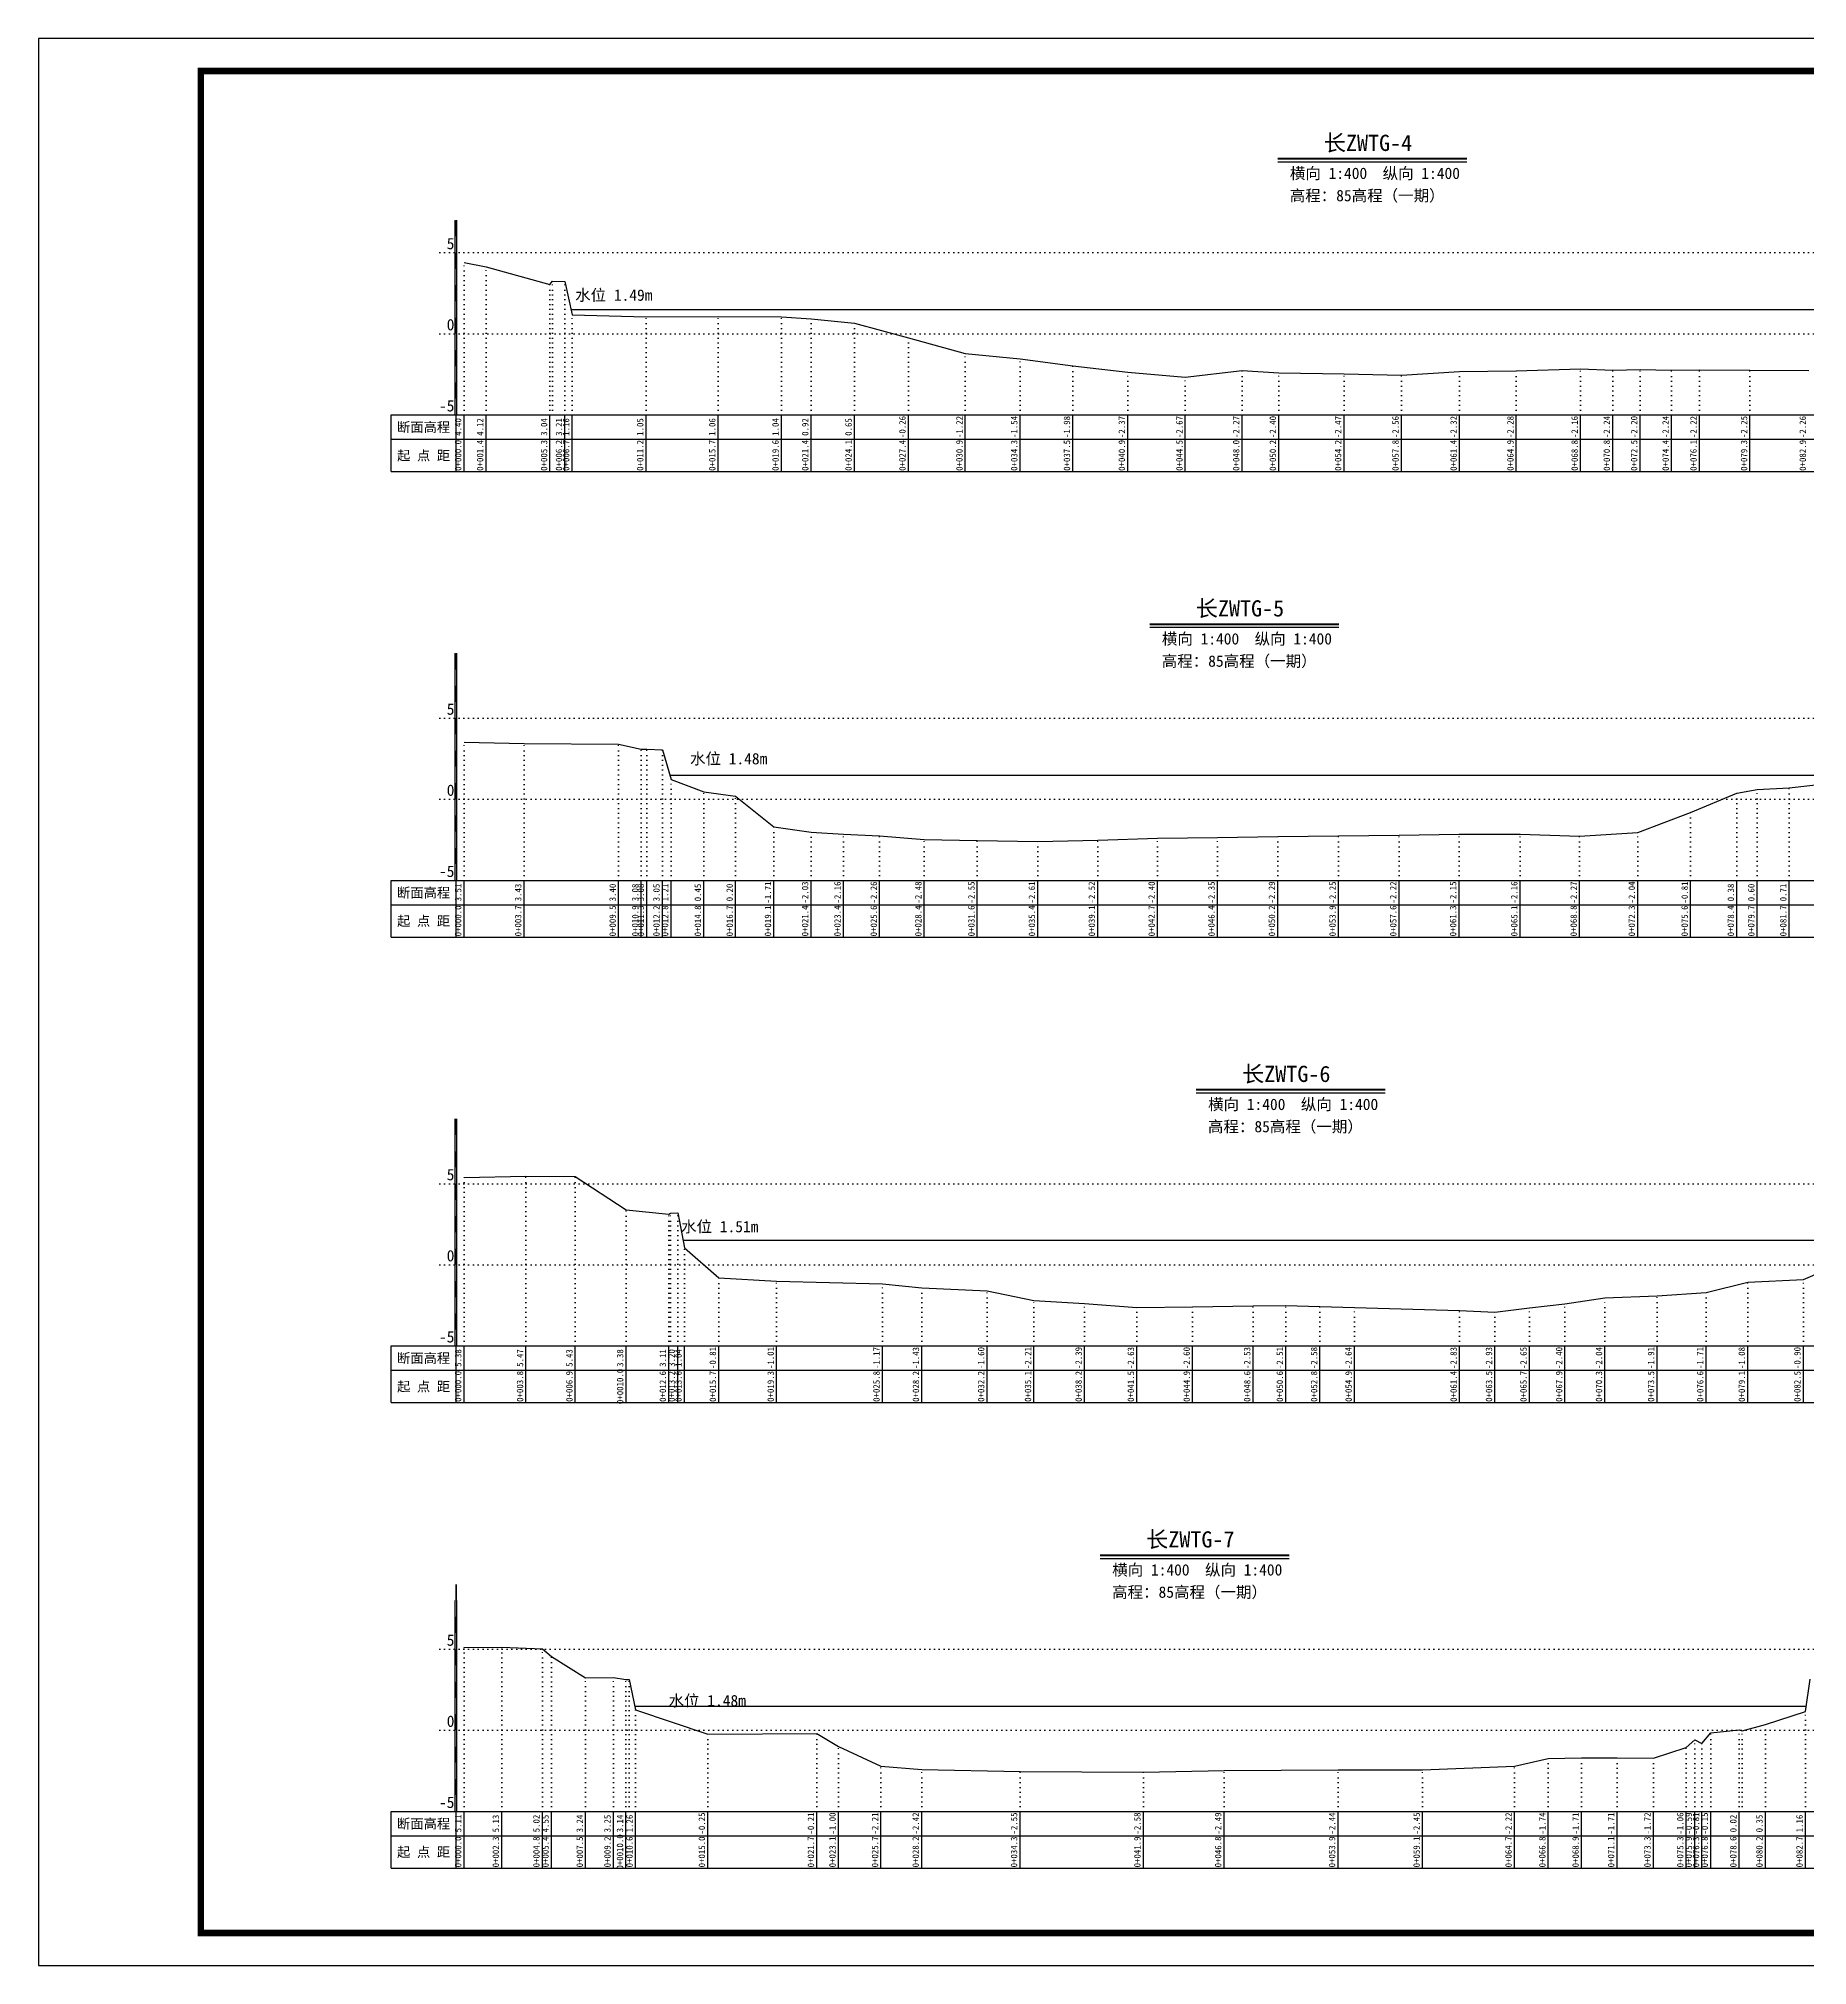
# Model space of a CAD drawing. Header units: millimetres. Extents: x 519117 to 520437, y 3371934 to 3372231.
# Drawn here: x 519566.9 to 519839.4, y 3371934.2 to 3372231.2 of the extents above; entities that cross this region are included whole.
import ezdxf
from ezdxf.enums import TextEntityAlignment as Align

# ---------------------------------------------------------------- set-up
doc = ezdxf.new("R2010")
doc.units = ezdxf.units.MM
doc.header["$LTSCALE"] = 0.4
doc.header["$MEASUREMENT"] = 0
doc.linetypes.add('X4', pattern=[1.6, 0, -1.6])
for name, color, linetype in [('DMX', 1, 'Continuous'), ('zdm1', 5, 'Continuous'), ('ZDMT5', 3, 'Continuous'), ('图层1', 4, 'Continuous'), ('图框', 7, 'Continuous'), ('断面名称', 5, 'Continuous'), ('比例尺', 3, 'Continuous')]:
    doc.layers.add(name, color=color, linetype=linetype)
doc.styles.add('HDM', font='fangsong_GB2312.ttf')

msp = doc.modelspace()

# ---------------------------------------------------------------- linework, layer by layer
at = {"layer": 'DMX', "linetype": 'Continuous', "flags": 128}
for points in [[(519632.46, 3372196.67), (519635.83, 3372195.97), (519645.68, 3372193.27), (519646.06, 3372193.8), (519647.98, 3372193.7), (519649.08, 3372188.57), (519660.51, 3372188.3), (519671.61, 3372188.32), (519681.36, 3372188.27), (519685.93, 3372187.97), (519692.61, 3372187.3), (519700.91, 3372185.02), (519709.68, 3372182.62), (519718.13, 3372181.82), (519726.26, 3372180.72), (519734.71, 3372179.75), (519743.58, 3372179), (519752.33, 3372180), (519757.98, 3372179.67), (519768.03, 3372179.5), (519776.88, 3372179.27), (519785.83, 3372179.87), (519794.58, 3372179.97), (519804.48, 3372180.27), (519809.43, 3372180.07), (519813.66, 3372180.17), (519818.51, 3372180.07), (519822.81, 3372180.12), (519830.58, 3372180.05), (519839.63, 3372180.02)], [(519632.46, 3372122.7), (519641.71, 3372122.5), (519656.26, 3372122.42), (519659.73, 3372121.62), (519660.61, 3372121.62), (519663.01, 3372121.55), (519664.33, 3372116.95), (519669.38, 3372115.05), (519674.28, 3372114.42), (519680.18, 3372109.65), (519685.91, 3372108.85), (519690.91, 3372108.52), (519696.48, 3372108.27), (519703.36, 3372107.72), (519711.53, 3372107.55), (519720.86, 3372107.4), (519730.08, 3372107.62), (519739.31, 3372107.92), (519748.53, 3372108.05), (519757.83, 3372108.2), (519767.18, 3372108.3), (519776.53, 3372108.37), (519785.76, 3372108.55), (519795.18, 3372108.52), (519804.33, 3372108.25), (519813.28, 3372108.82), (519821.43, 3372111.9), (519828.56, 3372114.87), (519831.71, 3372115.42), (519836.63, 3372115.7), (519847.98, 3372116.95)], [(519632.46, 3372055.62), (519641.98, 3372055.85), (519649.58, 3372055.75), (519657.41, 3372050.62), (519663.98, 3372049.95), (519664.23, 3372050.12), (519665.36, 3372050.17), (519666.41, 3372044.77), (519671.68, 3372040.15), (519680.61, 3372039.65), (519696.91, 3372039.25), (519702.98, 3372038.6), (519713.03, 3372038.17), (519720.26, 3372036.65), (519728.06, 3372036.2), (519736.11, 3372035.6), (519744.71, 3372035.67), (519754.03, 3372035.85), (519759.06, 3372035.9), (519764.33, 3372035.72), (519769.66, 3372035.57), (519785.83, 3372035.1), (519791.28, 3372034.85), (519796.61, 3372035.55), (519802.08, 3372036.17), (519808.23, 3372037.07), (519816.26, 3372037.4), (519823.83, 3372037.9), (519830.23, 3372039.47), (519838.81, 3372039.92), (519851.46, 3372045.35)], [(519632.46, 3371983.2), (519638.26, 3371983.25), (519644.51, 3371982.97), (519645.91, 3371981.8), (519651.18, 3371978.52), (519655.46, 3371978.55), (519657.38, 3371978.27), (519657.88, 3371978.25), (519658.86, 3371973.57), (519670.01, 3371969.8), (519686.81, 3371969.9), (519690.13, 3371967.92), (519696.68, 3371964.9), (519702.96, 3371964.37), (519718.11, 3371964.05), (519737.11, 3371963.97), (519749.56, 3371964.2), (519767.11, 3371964.32), (519780.13, 3371964.3), (519794.31, 3371964.87), (519799.51, 3371966.07), (519804.63, 3371966.15), (519810.11, 3371966.15), (519815.71, 3371966.12), (519820.76, 3371967.77), (519822.08, 3371968.95), (519823.18, 3371968.4), (519824.53, 3371970.05), (519828.93, 3371970.47), (519829.36, 3371970.35), (519832.96, 3371971.3), (519839.13, 3371973.32), (519839.88, 3371978.32)]]:
    msp.add_lwpolyline(points, dxfattribs=at)
at = {"layer": 'zdm1', "linetype": 'Continuous'}
for p, q in [((519631.08, 3372173.17), (519631.08, 3372203.17)), ((519631.33, 3372173.17), (519631.33, 3372203.17)), ((519621.21, 3372164.42), (519621.21, 3372173.17)), ((519621.21, 3372173.17), (519632.46, 3372173.17)), ((519631.21, 3372164.42), (519631.21, 3372173.17)), ((519632.46, 3372173.17), (519913.58, 3372173.17)), ((519621.21, 3372169.42), (519913.58, 3372169.42)), ((519621.21, 3372164.42), (519913.58, 3372164.42)), ((519631.08, 3372101.42), (519631.08, 3372136.42)), ((519631.33, 3372101.42), (519631.33, 3372136.42)), ((519621.21, 3372092.67), (519621.21, 3372101.42)), ((519621.21, 3372101.42), (519632.46, 3372101.42)), ((519631.21, 3372092.67), (519631.21, 3372101.42)), ((519632.46, 3372101.42), (519874.13, 3372101.42)), ((519621.21, 3372097.67), (519874.13, 3372097.67)), ((519621.21, 3372092.67), (519874.13, 3372092.67)), ((519631.08, 3372029.67), (519631.08, 3372064.67)), ((519631.33, 3372029.67), (519631.33, 3372064.67)), ((519621.21, 3372020.92), (519621.21, 3372029.67)), ((519621.21, 3372029.67), (519632.46, 3372029.67)), ((519631.21, 3372020.92), (519631.21, 3372029.67)), ((519632.46, 3372029.67), (519888.38, 3372029.67)), ((519621.21, 3372025.92), (519888.38, 3372025.92)), ((519621.21, 3372020.92), (519888.38, 3372020.92)), ((519631.08, 3371957.92), (519631.08, 3371990.42)), ((519631.33, 3371957.92), (519631.33, 3371990.42)), ((519621.21, 3371949.17), (519621.21, 3371957.92)), ((519621.21, 3371957.92), (519632.46, 3371957.92)), ((519631.21, 3371949.17), (519631.21, 3371957.92)), ((519632.46, 3371957.92), (519858.83, 3371957.92)), ((519621.21, 3371954.17), (519858.83, 3371954.17)), ((519621.21, 3371949.17), (519858.83, 3371949.17))]:
    msp.add_line(p, q, dxfattribs=at)
at = {"layer": 'zdm1', "linetype": 'X4'}
for p, q in [((519628.71, 3372198.17), (519916.08, 3372198.17)), ((519628.71, 3372185.67), (519916.08, 3372185.67)), ((519628.71, 3372173.17), (519916.08, 3372173.17)), ((519628.71, 3372126.42), (519876.63, 3372126.42)), ((519628.71, 3372113.92), (519876.63, 3372113.92)), ((519628.71, 3372101.42), (519876.63, 3372101.42)), ((519628.71, 3372054.67), (519890.88, 3372054.67)), ((519628.71, 3372042.17), (519890.88, 3372042.17)), ((519628.71, 3372029.67), (519890.88, 3372029.67)), ((519628.71, 3371982.92), (519861.33, 3371982.92)), ((519628.71, 3371970.42), (519861.33, 3371970.42)), ((519628.71, 3371957.92), (519861.33, 3371957.92))]:
    msp.add_line(p, q, dxfattribs=at)
at = {"layer": 'zdm1', "linetype": 'Continuous', "flags": 128}
for points in [[(519631.21, 3372200.67, 0.25, 0.25, 0), (519631.21, 3372203.17, 0.25, 0.25, 0)], [(519631.21, 3372195.67, 0.25, 0.25, 0), (519631.21, 3372198.17, 0.25, 0.25, 0)], [(519631.21, 3372190.67, 0.25, 0.25, 0), (519631.21, 3372193.17, 0.25, 0.25, 0)], [(519631.21, 3372185.67, 0.25, 0.25, 0), (519631.21, 3372188.17, 0.25, 0.25, 0)], [(519631.21, 3372180.67, 0.25, 0.25, 0), (519631.21, 3372183.17, 0.25, 0.25, 0)], [(519631.21, 3372175.67, 0.25, 0.25, 0), (519631.21, 3372178.17, 0.25, 0.25, 0)], [(519631.21, 3372133.92, 0.25, 0.25, 0), (519631.21, 3372136.42, 0.25, 0.25, 0)], [(519631.21, 3372128.92, 0.25, 0.25, 0), (519631.21, 3372131.42, 0.25, 0.25, 0)], [(519631.21, 3372123.92, 0.25, 0.25, 0), (519631.21, 3372126.42, 0.25, 0.25, 0)], [(519631.21, 3372118.92, 0.25, 0.25, 0), (519631.21, 3372121.42, 0.25, 0.25, 0)], [(519631.21, 3372113.92, 0.25, 0.25, 0), (519631.21, 3372116.42, 0.25, 0.25, 0)], [(519631.21, 3372108.92, 0.25, 0.25, 0), (519631.21, 3372111.42, 0.25, 0.25, 0)], [(519631.21, 3372103.92, 0.25, 0.25, 0), (519631.21, 3372106.42, 0.25, 0.25, 0)], [(519631.21, 3372062.17, 0.25, 0.25, 0), (519631.21, 3372064.67, 0.25, 0.25, 0)], [(519631.21, 3372057.17, 0.25, 0.25, 0), (519631.21, 3372059.67, 0.25, 0.25, 0)], [(519631.21, 3372052.17, 0.25, 0.25, 0), (519631.21, 3372054.67, 0.25, 0.25, 0)], [(519631.21, 3372047.17, 0.25, 0.25, 0), (519631.21, 3372049.67, 0.25, 0.25, 0)], [(519631.21, 3372042.17, 0.25, 0.25, 0), (519631.21, 3372044.67, 0.25, 0.25, 0)], [(519631.21, 3372037.17, 0.25, 0.25, 0), (519631.21, 3372039.67, 0.25, 0.25, 0)], [(519631.21, 3372032.17, 0.25, 0.25, 0), (519631.21, 3372034.67, 0.25, 0.25, 0)], [(519631.21, 3371990.42, 0.25, 0.25, 0), (519631.21, 3371992.92, 0.25, 0.25, 0)], [(519631.21, 3371985.42, 0.25, 0.25, 0), (519631.21, 3371987.92, 0.25, 0.25, 0)], [(519631.21, 3371980.42, 0.25, 0.25, 0), (519631.21, 3371982.92, 0.25, 0.25, 0)], [(519631.21, 3371975.42, 0.25, 0.25, 0), (519631.21, 3371977.92, 0.25, 0.25, 0)], [(519631.21, 3371970.42, 0.25, 0.25, 0), (519631.21, 3371972.92, 0.25, 0.25, 0)], [(519631.21, 3371965.42, 0.25, 0.25, 0), (519631.21, 3371967.92, 0.25, 0.25, 0)], [(519631.21, 3371960.42, 0.25, 0.25, 0), (519631.21, 3371962.92, 0.25, 0.25, 0)]]:
    msp.add_lwpolyline(points, format="xyseb", dxfattribs=at)
at = {"layer": 'ZDMT5', "linetype": 'X4'}
for p, q in [((519632.46, 3372173.17), (519632.46, 3372196.67)), ((519635.83, 3372173.17), (519635.83, 3372195.97)), ((519645.68, 3372173.17), (519645.68, 3372193.27)), ((519646.06, 3372173.17), (519646.06, 3372193.8)), ((519647.98, 3372173.17), (519647.98, 3372193.7)), ((519649.08, 3372173.17), (519649.08, 3372188.57)), ((519660.51, 3372173.17), (519660.51, 3372188.3)), ((519671.61, 3372173.17), (519671.61, 3372188.32)), ((519681.36, 3372173.17), (519681.36, 3372188.27)), ((519685.93, 3372173.17), (519685.93, 3372187.97)), ((519692.61, 3372173.17), (519692.61, 3372187.3)), ((519700.91, 3372173.17), (519700.91, 3372185.02)), ((519709.68, 3372173.17), (519709.68, 3372182.62)), ((519718.13, 3372173.17), (519718.13, 3372181.82)), ((519726.26, 3372173.17), (519726.26, 3372180.72)), ((519734.71, 3372173.17), (519734.71, 3372179.75)), ((519752.33, 3372173.17), (519752.33, 3372180)), ((519757.98, 3372173.17), (519757.98, 3372179.67)), ((519785.83, 3372173.17), (519785.83, 3372179.87)), ((519794.58, 3372173.17), (519794.58, 3372179.97)), ((519804.48, 3372173.17), (519804.48, 3372180.27)), ((519809.43, 3372173.17), (519809.43, 3372180.07)), ((519813.66, 3372173.17), (519813.66, 3372180.17)), ((519818.51, 3372173.17), (519818.51, 3372180.07)), ((519822.81, 3372173.17), (519822.81, 3372180.12)), ((519830.58, 3372173.17), (519830.58, 3372180.05)), ((519743.58, 3372173.17), (519743.58, 3372179)), ((519768.03, 3372173.17), (519768.03, 3372179.5)), ((519776.88, 3372173.17), (519776.88, 3372179.27)), ((519632.46, 3372101.42), (519632.46, 3372122.7)), ((519641.71, 3372101.42), (519641.71, 3372122.5)), ((519656.26, 3372101.42), (519656.26, 3372122.42)), ((519659.73, 3372101.42), (519659.73, 3372121.62)), ((519660.61, 3372101.42), (519660.61, 3372121.62)), ((519663.01, 3372101.42), (519663.01, 3372121.55)), ((519664.33, 3372101.42), (519664.33, 3372116.95)), ((519669.38, 3372101.42), (519669.38, 3372115.05)), ((519674.28, 3372101.42), (519674.28, 3372114.42)), ((519828.56, 3372101.42), (519828.56, 3372114.87)), ((519831.71, 3372101.42), (519831.71, 3372115.42)), ((519836.63, 3372101.42), (519836.63, 3372115.7)), ((519821.43, 3372101.42), (519821.43, 3372111.9)), ((519680.18, 3372101.42), (519680.18, 3372109.65)), ((519685.91, 3372101.42), (519685.91, 3372108.85)), ((519690.91, 3372101.42), (519690.91, 3372108.52)), ((519776.53, 3372101.42), (519776.53, 3372108.37)), ((519785.76, 3372101.42), (519785.76, 3372108.55)), ((519795.18, 3372101.42), (519795.18, 3372108.52)), ((519813.28, 3372101.42), (519813.28, 3372108.82)), ((519696.48, 3372101.42), (519696.48, 3372108.27)), ((519703.36, 3372101.42), (519703.36, 3372107.72)), ((519711.53, 3372101.42), (519711.53, 3372107.55)), ((519720.86, 3372101.42), (519720.86, 3372107.4)), ((519730.08, 3372101.42), (519730.08, 3372107.62)), ((519739.31, 3372101.42), (519739.31, 3372107.92)), ((519748.53, 3372101.42), (519748.53, 3372108.05)), ((519757.83, 3372101.42), (519757.83, 3372108.2)), ((519767.18, 3372101.42), (519767.18, 3372108.3)), ((519804.33, 3372101.42), (519804.33, 3372108.25)), ((519632.46, 3372029.67), (519632.46, 3372055.62)), ((519641.98, 3372029.67), (519641.98, 3372055.85)), ((519649.58, 3372029.67), (519649.58, 3372055.75)), ((519657.41, 3372029.67), (519657.41, 3372050.62)), ((519663.98, 3372029.67), (519663.98, 3372049.95)), ((519664.23, 3372029.67), (519664.23, 3372050.12)), ((519665.36, 3372029.67), (519665.36, 3372050.17)), ((519666.41, 3372029.67), (519666.41, 3372044.77)), ((519671.68, 3372029.67), (519671.68, 3372040.15)), ((519680.61, 3372029.67), (519680.61, 3372039.65)), ((519696.91, 3372029.67), (519696.91, 3372039.25)), ((519702.98, 3372029.67), (519702.98, 3372038.6)), ((519713.03, 3372029.67), (519713.03, 3372038.17)), ((519808.23, 3372029.67), (519808.23, 3372037.07)), ((519816.26, 3372029.67), (519816.26, 3372037.4)), ((519823.83, 3372029.67), (519823.83, 3372037.9)), ((519830.23, 3372029.67), (519830.23, 3372039.47)), ((519838.81, 3372029.67), (519838.81, 3372039.92)), ((519720.26, 3372029.67), (519720.26, 3372036.65)), ((519728.06, 3372029.67), (519728.06, 3372036.2)), ((519736.11, 3372029.67), (519736.11, 3372035.6)), ((519744.71, 3372029.67), (519744.71, 3372035.67)), ((519754.03, 3372029.67), (519754.03, 3372035.85)), ((519759.06, 3372029.67), (519759.06, 3372035.9)), ((519764.33, 3372029.67), (519764.33, 3372035.72)), ((519769.66, 3372029.67), (519769.66, 3372035.57)), ((519785.83, 3372029.67), (519785.83, 3372035.1)), ((519791.28, 3372029.67), (519791.28, 3372034.85)), ((519796.61, 3372029.67), (519796.61, 3372035.55)), ((519802.08, 3372029.67), (519802.08, 3372036.17)), ((519632.46, 3371957.92), (519632.46, 3371983.2)), ((519638.26, 3371957.92), (519638.26, 3371983.25)), ((519644.51, 3371957.92), (519644.51, 3371982.97)), ((519645.91, 3371957.92), (519645.91, 3371981.8)), ((519651.18, 3371957.92), (519651.18, 3371978.52)), ((519655.46, 3371957.92), (519655.46, 3371978.55)), ((519657.38, 3371957.92), (519657.38, 3371978.27)), ((519657.88, 3371957.92), (519657.88, 3371978.25)), ((519658.86, 3371957.92), (519658.86, 3371973.57)), ((519839.13, 3371957.92), (519839.13, 3371973.32)), ((519670.01, 3371957.92), (519670.01, 3371969.8)), ((519686.81, 3371957.92), (519686.81, 3371969.9)), ((519822.08, 3371957.92), (519822.08, 3371968.95)), ((519824.53, 3371957.92), (519824.53, 3371970.05)), ((519828.93, 3371957.92), (519828.93, 3371970.47)), ((519829.36, 3371957.92), (519829.36, 3371970.35)), ((519832.96, 3371957.92), (519832.96, 3371971.3)), ((519690.13, 3371957.92), (519690.13, 3371967.92)), ((519799.51, 3371957.92), (519799.51, 3371966.07)), ((519804.63, 3371957.92), (519804.63, 3371966.15)), ((519810.11, 3371957.92), (519810.11, 3371966.15)), ((519815.71, 3371957.92), (519815.71, 3371966.12)), ((519820.76, 3371957.92), (519820.76, 3371967.77)), ((519823.18, 3371957.92), (519823.18, 3371968.4)), ((519696.68, 3371957.92), (519696.68, 3371964.9)), ((519702.96, 3371957.92), (519702.96, 3371964.37)), ((519718.11, 3371957.92), (519718.11, 3371964.05)), ((519737.11, 3371957.92), (519737.11, 3371963.97)), ((519749.56, 3371957.92), (519749.56, 3371964.2)), ((519767.11, 3371957.92), (519767.11, 3371964.32)), ((519780.13, 3371957.92), (519780.13, 3371964.3)), ((519794.31, 3371957.92), (519794.31, 3371964.87))]:
    msp.add_line(p, q, dxfattribs=at)
at = {"layer": 'ZDMT5', "linetype": 'Continuous'}
for p, q in [((519632.46, 3372164.42), (519632.46, 3372173.17)), ((519635.83, 3372164.42), (519635.83, 3372173.17)), ((519645.68, 3372164.42), (519645.68, 3372173.17)), ((519647.98, 3372164.42), (519647.98, 3372173.17)), ((519649.08, 3372164.42), (519649.08, 3372173.17)), ((519660.51, 3372164.42), (519660.51, 3372173.17)), ((519671.61, 3372164.42), (519671.61, 3372173.17)), ((519681.36, 3372164.42), (519681.36, 3372173.17)), ((519685.93, 3372164.42), (519685.93, 3372173.17)), ((519692.61, 3372164.42), (519692.61, 3372173.17)), ((519700.91, 3372164.42), (519700.91, 3372173.17)), ((519709.68, 3372164.42), (519709.68, 3372173.17)), ((519718.13, 3372164.42), (519718.13, 3372173.17)), ((519726.26, 3372164.42), (519726.26, 3372173.17)), ((519734.71, 3372164.42), (519734.71, 3372173.17)), ((519743.58, 3372164.42), (519743.58, 3372173.17)), ((519752.33, 3372164.42), (519752.33, 3372173.17)), ((519757.98, 3372164.42), (519757.98, 3372173.17)), ((519768.03, 3372164.42), (519768.03, 3372173.17)), ((519776.88, 3372164.42), (519776.88, 3372173.17)), ((519785.83, 3372164.42), (519785.83, 3372173.17)), ((519794.58, 3372164.42), (519794.58, 3372173.17)), ((519804.48, 3372164.42), (519804.48, 3372173.17)), ((519809.43, 3372164.42), (519809.43, 3372173.17)), ((519813.66, 3372164.42), (519813.66, 3372173.17)), ((519818.51, 3372164.42), (519818.51, 3372173.17)), ((519822.81, 3372164.42), (519822.81, 3372173.17)), ((519830.58, 3372164.42), (519830.58, 3372173.17)), ((519632.46, 3372092.67), (519632.46, 3372101.42)), ((519641.71, 3372092.67), (519641.71, 3372101.42)), ((519656.26, 3372092.67), (519656.26, 3372101.42)), ((519659.73, 3372092.67), (519659.73, 3372101.42)), ((519660.61, 3372092.67), (519660.61, 3372101.42)), ((519663.01, 3372092.67), (519663.01, 3372101.42)), ((519664.33, 3372092.67), (519664.33, 3372101.42)), ((519669.38, 3372092.67), (519669.38, 3372101.42)), ((519674.28, 3372092.67), (519674.28, 3372101.42)), ((519680.18, 3372092.67), (519680.18, 3372101.42)), ((519685.91, 3372092.67), (519685.91, 3372101.42)), ((519690.91, 3372092.67), (519690.91, 3372101.42)), ((519696.48, 3372092.67), (519696.48, 3372101.42)), ((519703.36, 3372092.67), (519703.36, 3372101.42)), ((519711.53, 3372092.67), (519711.53, 3372101.42)), ((519720.86, 3372092.67), (519720.86, 3372101.42)), ((519730.08, 3372092.67), (519730.08, 3372101.42)), ((519739.31, 3372092.67), (519739.31, 3372101.42)), ((519748.53, 3372092.67), (519748.53, 3372101.42)), ((519757.83, 3372092.67), (519757.83, 3372101.42)), ((519767.18, 3372092.67), (519767.18, 3372101.42)), ((519776.53, 3372092.67), (519776.53, 3372101.42)), ((519785.76, 3372092.67), (519785.76, 3372101.42)), ((519795.18, 3372092.67), (519795.18, 3372101.42)), ((519804.33, 3372092.67), (519804.33, 3372101.42)), ((519813.28, 3372092.67), (519813.28, 3372101.42)), ((519821.43, 3372092.67), (519821.43, 3372101.42)), ((519828.56, 3372092.67), (519828.56, 3372101.42)), ((519831.71, 3372092.67), (519831.71, 3372101.42)), ((519836.63, 3372092.67), (519836.63, 3372101.42)), ((519632.46, 3372020.92), (519632.46, 3372029.67)), ((519641.98, 3372020.92), (519641.98, 3372029.67)), ((519649.58, 3372020.92), (519649.58, 3372029.67)), ((519657.41, 3372020.92), (519657.41, 3372029.67)), ((519663.98, 3372020.92), (519663.98, 3372029.67)), ((519665.36, 3372020.92), (519665.36, 3372029.67)), ((519666.41, 3372020.92), (519666.41, 3372029.67)), ((519671.68, 3372020.92), (519671.68, 3372029.67)), ((519680.61, 3372020.92), (519680.61, 3372029.67)), ((519696.91, 3372020.92), (519696.91, 3372029.67)), ((519702.98, 3372020.92), (519702.98, 3372029.67)), ((519713.03, 3372020.92), (519713.03, 3372029.67)), ((519720.26, 3372020.92), (519720.26, 3372029.67)), ((519728.06, 3372020.92), (519728.06, 3372029.67)), ((519736.11, 3372020.92), (519736.11, 3372029.67)), ((519744.71, 3372020.92), (519744.71, 3372029.67)), ((519754.03, 3372020.92), (519754.03, 3372029.67)), ((519759.06, 3372020.92), (519759.06, 3372029.67)), ((519764.33, 3372020.92), (519764.33, 3372029.67)), ((519769.66, 3372020.92), (519769.66, 3372029.67)), ((519785.83, 3372020.92), (519785.83, 3372029.67)), ((519791.28, 3372020.92), (519791.28, 3372029.67)), ((519796.61, 3372020.92), (519796.61, 3372029.67)), ((519802.08, 3372020.92), (519802.08, 3372029.67)), ((519808.23, 3372020.92), (519808.23, 3372029.67)), ((519816.26, 3372020.92), (519816.26, 3372029.67)), ((519823.83, 3372020.92), (519823.83, 3372029.67)), ((519830.23, 3372020.92), (519830.23, 3372029.67)), ((519838.81, 3372020.92), (519838.81, 3372029.67)), ((519632.46, 3371949.17), (519632.46, 3371957.92)), ((519638.26, 3371949.17), (519638.26, 3371957.92)), ((519644.51, 3371949.17), (519644.51, 3371957.92)), ((519645.91, 3371949.17), (519645.91, 3371957.92)), ((519651.18, 3371949.17), (519651.18, 3371957.92)), ((519655.46, 3371949.17), (519655.46, 3371957.92)), ((519657.38, 3371949.17), (519657.38, 3371957.92)), ((519658.86, 3371949.17), (519658.86, 3371957.92)), ((519670.01, 3371949.17), (519670.01, 3371957.92)), ((519686.81, 3371949.17), (519686.81, 3371957.92)), ((519690.13, 3371949.17), (519690.13, 3371957.92)), ((519696.68, 3371949.17), (519696.68, 3371957.92)), ((519702.96, 3371949.17), (519702.96, 3371957.92)), ((519718.11, 3371949.17), (519718.11, 3371957.92)), ((519737.11, 3371949.17), (519737.11, 3371957.92)), ((519749.56, 3371949.17), (519749.56, 3371957.92)), ((519767.11, 3371949.17), (519767.11, 3371957.92)), ((519780.13, 3371949.17), (519780.13, 3371957.92)), ((519794.31, 3371949.17), (519794.31, 3371957.92)), ((519799.51, 3371949.17), (519799.51, 3371957.92)), ((519804.63, 3371949.17), (519804.63, 3371957.92)), ((519810.11, 3371949.17), (519810.11, 3371957.92)), ((519815.71, 3371949.17), (519815.71, 3371957.92)), ((519820.76, 3371949.17), (519820.76, 3371957.92)), ((519822.08, 3371949.17), (519822.08, 3371957.92)), ((519823.18, 3371949.17), (519823.18, 3371957.92)), ((519824.53, 3371949.17), (519824.53, 3371957.92)), ((519828.93, 3371949.17), (519828.93, 3371957.92)), ((519832.96, 3371949.17), (519832.96, 3371957.92)), ((519839.13, 3371949.17), (519839.13, 3371957.92))]:
    msp.add_line(p, q, dxfattribs=at)
at = {"layer": '图层1', "color": 6, "linetype": 'Continuous'}
for p, q in [((519648.9, 3372189.4), (519866.38, 3372189.4)), ((519664.14, 3372117.62), (519848.16, 3372117.62)), ((519666.18, 3372045.95), (519852.07, 3372045.95)), ((519658.74, 3371974.12), (519839.25, 3371974.12))]:
    msp.add_line(p, q, dxfattribs=at)
at = {"layer": '图框', "flags": 128}
msp.add_lwpolyline([(519566.88, 3371934.17), (519986.88, 3371934.17), (519986.88, 3372231.17), (519566.88, 3372231.17)], close=True, dxfattribs=at)
at = {"layer": '图框', "const_width": 1, "flags": 128}
msp.add_lwpolyline([(519591.88, 3371939.17), (519981.88, 3371939.17), (519981.88, 3372226.17), (519591.88, 3372226.17)], close=True, dxfattribs=at)
at = {"layer": '比例尺', "color": 3, "linetype": 'Continuous', "lineweight": 40}
for p, q in [((519757.83, 3372212.67), (519786.95, 3372212.67)), ((519738.11, 3372140.92), (519767.23, 3372140.92)), ((519745.23, 3372069.17), (519774.35, 3372069.17)), ((519730.46, 3371997.42), (519759.58, 3371997.42))]:
    msp.add_line(p, q, dxfattribs=at)
at = {"layer": '比例尺', "color": 3, "linetype": 'Continuous'}
for p, q in [((519757.83, 3372212.17), (519786.95, 3372212.17)), ((519738.11, 3372140.42), (519767.23, 3372140.42)), ((519745.23, 3372068.67), (519774.35, 3372068.67)), ((519730.46, 3371996.92), (519759.58, 3371996.92))]:
    msp.add_line(p, q, dxfattribs=at)

# ---------------------------------------------------------------- texts
at = {"layer": 'zdm1', "linetype": 'Continuous', "style": 'HDM'}
for s, p in [('5', (519630.96, 3372198.17)), ('0', (519630.96, 3372185.67)), ('-5', (519630.96, 3372173.17)), ('5', (519630.96, 3372126.42)), ('0', (519630.96, 3372113.92)), ('-5', (519630.96, 3372101.42)), ('5', (519630.96, 3372054.67)), ('0', (519630.96, 3372042.17)), ('-5', (519630.96, 3372029.67)), ('5', (519630.96, 3371982.92)), ('0', (519630.96, 3371970.42)), ('-5', (519630.96, 3371957.92))]:
    msp.add_text(s, height=1.75, dxfattribs=at).set_placement(p, align=Align.BOTTOM_RIGHT)
for s, p in [('断面高程', (519626.21, 3372171.3)), ('起 点 距', (519626.21, 3372166.92)), ('断面高程', (519626.21, 3372099.55)), ('起 点 距', (519626.21, 3372095.17)), ('断面高程', (519626.21, 3372027.8)), ('起 点 距', (519626.21, 3372023.42)), ('断面高程', (519626.21, 3371956.05)), ('起 点 距', (519626.21, 3371951.67))]:
    msp.add_text(s, height=1.5, dxfattribs=at).set_placement(p, align=Align.MIDDLE)
at = {"layer": 'ZDMT5', "linetype": 'Continuous', "style": 'HDM'}
for s, p in [('4.40', (519632.33, 3372171.3)), ('4.12', (519635.71, 3372171.3)), ('3.04', (519645.56, 3372171.3)), ('3.21', (519647.86, 3372171.3)), ('1.16', (519648.96, 3372171.3)), ('1.05', (519660.38, 3372171.3)), ('1.06', (519671.48, 3372171.3)), ('1.04', (519681.23, 3372171.3)), ('0.92', (519685.81, 3372171.3)), ('0.65', (519692.48, 3372171.3)), ('-0.26', (519700.78, 3372171.3)), ('-1.22', (519709.56, 3372171.3)), ('-1.54', (519718.01, 3372171.3)), ('-1.98', (519726.13, 3372171.3)), ('-2.37', (519734.58, 3372171.3)), ('-2.67', (519743.46, 3372171.3)), ('-2.27', (519752.21, 3372171.3)), ('-2.40', (519757.86, 3372171.3)), ('-2.47', (519767.91, 3372171.3)), ('-2.56', (519776.76, 3372171.3)), ('-2.32', (519785.71, 3372171.3)), ('-2.28', (519794.46, 3372171.3)), ('-2.16', (519804.36, 3372171.3)), ('-2.24', (519809.31, 3372171.3)), ('-2.20', (519813.53, 3372171.3)), ('-2.24', (519818.38, 3372171.3)), ('-2.22', (519822.68, 3372171.3)), ('-2.25', (519830.46, 3372171.3)), ('-2.26', (519839.51, 3372171.3)), ('0+000.0', (519632.33, 3372166.92)), ('0+001.4', (519635.71, 3372166.92)), ('0+005.3', (519645.56, 3372166.92)), ('0+006.2', (519647.86, 3372166.92)), ('0+006.7', (519648.96, 3372166.92)), ('0+011.2', (519660.38, 3372166.92)), ('0+015.7', (519671.48, 3372166.92)), ('0+019.6', (519681.23, 3372166.92)), ('0+021.4', (519685.81, 3372166.92)), ('0+024.1', (519692.48, 3372166.92)), ('0+027.4', (519700.78, 3372166.92)), ('0+030.9', (519709.56, 3372166.92)), ('0+034.3', (519718.01, 3372166.92)), ('0+037.5', (519726.13, 3372166.92)), ('0+040.9', (519734.58, 3372166.92)), ('0+044.5', (519743.46, 3372166.92)), ('0+048.0', (519752.21, 3372166.92)), ('0+050.2', (519757.86, 3372166.92)), ('0+054.2', (519767.91, 3372166.92)), ('0+057.8', (519776.76, 3372166.92)), ('0+061.4', (519785.71, 3372166.92)), ('0+064.9', (519794.46, 3372166.92)), ('0+068.8', (519804.36, 3372166.92)), ('0+070.8', (519809.31, 3372166.92)), ('0+072.5', (519813.53, 3372166.92)), ('0+074.4', (519818.38, 3372166.92)), ('0+076.1', (519822.68, 3372166.92)), ('0+079.3', (519830.46, 3372166.92)), ('0+082.9', (519839.51, 3372166.92)), ('3.51', (519632.33, 3372099.55)), ('3.43', (519641.58, 3372099.55)), ('3.40', (519656.13, 3372099.55)), ('3.08', (519659.61, 3372099.55)), ('3.08', (519660.48, 3372099.55)), ('3.05', (519662.88, 3372099.55)), ('1.21', (519664.21, 3372099.55)), ('0.45', (519669.26, 3372099.55)), ('0.20', (519674.16, 3372099.55)), ('-1.71', (519680.06, 3372099.55)), ('-2.03', (519685.78, 3372099.55)), ('-2.16', (519690.78, 3372099.55)), ('-2.26', (519696.36, 3372099.55)), ('-2.48', (519703.23, 3372099.55)), ('-2.55', (519711.41, 3372099.55)), ('-2.61', (519720.73, 3372099.55)), ('-2.52', (519729.96, 3372099.55)), ('-2.40', (519739.18, 3372099.55)), ('-2.35', (519748.41, 3372099.55)), ('-2.29', (519757.71, 3372099.55)), ('-2.25', (519767.06, 3372099.55)), ('-2.22', (519776.41, 3372099.55)), ('-2.15', (519785.63, 3372099.55)), ('-2.16', (519795.06, 3372099.55)), ('-2.27', (519804.21, 3372099.55)), ('-2.04', (519813.16, 3372099.55)), ('-0.81', (519821.31, 3372099.55)), ('0.38', (519828.43, 3372099.55)), ('0.60', (519831.58, 3372099.55)), ('0.71', (519836.51, 3372099.55)), ('0+000.0', (519632.33, 3372095.17)), ('0+003.7', (519641.58, 3372095.17)), ('0+009.5', (519656.13, 3372095.17)), ('0+010.9', (519659.61, 3372095.17)), ('0+011.3', (519660.48, 3372095.17)), ('0+012.2', (519662.88, 3372095.17)), ('0+012.8', (519664.21, 3372095.17)), ('0+014.8', (519669.26, 3372095.17)), ('0+016.7', (519674.16, 3372095.17)), ('0+019.1', (519680.06, 3372095.17)), ('0+021.4', (519685.78, 3372095.17)), ('0+023.4', (519690.78, 3372095.17)), ('0+025.6', (519696.36, 3372095.17)), ('0+028.4', (519703.23, 3372095.17)), ('0+031.6', (519711.41, 3372095.17)), ('0+035.4', (519720.73, 3372095.17)), ('0+039.1', (519729.96, 3372095.17)), ('0+042.7', (519739.18, 3372095.17)), ('0+046.4', (519748.41, 3372095.17)), ('0+050.2', (519757.71, 3372095.17)), ('0+053.9', (519767.06, 3372095.17)), ('0+057.6', (519776.41, 3372095.17)), ('0+061.3', (519785.63, 3372095.17)), ('0+065.1', (519795.06, 3372095.17)), ('0+068.8', (519804.21, 3372095.17)), ('0+072.3', (519813.16, 3372095.17)), ('0+075.6', (519821.31, 3372095.17)), ('0+078.4', (519828.43, 3372095.17)), ('0+079.7', (519831.58, 3372095.17)), ('0+081.7', (519836.51, 3372095.17)), ('5.38', (519632.33, 3372027.8)), ('5.47', (519641.86, 3372027.8)), ('5.43', (519649.46, 3372027.8)), ('3.38', (519657.28, 3372027.8)), ('3.11', (519663.86, 3372027.8)), ('3.20', (519665.23, 3372027.8)), ('1.04', (519666.28, 3372027.8)), ('-0.81', (519671.56, 3372027.8)), ('-1.01', (519680.48, 3372027.8)), ('-1.17', (519696.78, 3372027.8)), ('-1.43', (519702.86, 3372027.8)), ('-1.60', (519712.91, 3372027.8)), ('-2.21', (519720.13, 3372027.8)), ('-2.39', (519727.93, 3372027.8)), ('-2.63', (519735.98, 3372027.8)), ('-2.60', (519744.58, 3372027.8)), ('-2.53', (519753.91, 3372027.8)), ('-2.51', (519758.93, 3372027.8)), ('-2.58', (519764.21, 3372027.8)), ('-2.64', (519769.53, 3372027.8)), ('-2.83', (519785.71, 3372027.8)), ('-2.93', (519791.16, 3372027.8)), ('-2.65', (519796.48, 3372027.8)), ('-2.40', (519801.96, 3372027.8)), ('-2.04', (519808.11, 3372027.8)), ('-1.91', (519816.13, 3372027.8)), ('-1.71', (519823.71, 3372027.8)), ('-1.08', (519830.11, 3372027.8)), ('-0.90', (519838.68, 3372027.8)), ('0+000.0', (519632.33, 3372023.42)), ('0+003.8', (519641.86, 3372023.42)), ('0+006.9', (519649.46, 3372023.42)), ('0+0010.0', (519657.28, 3372023.42)), ('0+012.6', (519663.86, 3372023.42)), ('0+013.2', (519665.23, 3372023.42)), ('0+013.6', (519666.28, 3372023.42)), ('0+015.7', (519671.56, 3372023.42)), ('0+019.3', (519680.48, 3372023.42)), ('0+025.8', (519696.78, 3372023.42)), ('0+028.2', (519702.86, 3372023.42)), ('0+032.2', (519712.91, 3372023.42)), ('0+035.1', (519720.13, 3372023.42)), ('0+038.2', (519727.93, 3372023.42)), ('0+041.5', (519735.98, 3372023.42)), ('0+044.9', (519744.58, 3372023.42)), ('0+048.6', (519753.91, 3372023.42)), ('0+050.6', (519758.93, 3372023.42)), ('0+052.8', (519764.21, 3372023.42)), ('0+054.9', (519769.53, 3372023.42)), ('0+061.4', (519785.71, 3372023.42)), ('0+063.5', (519791.16, 3372023.42)), ('0+065.7', (519796.48, 3372023.42)), ('0+067.9', (519801.96, 3372023.42)), ('0+070.3', (519808.11, 3372023.42)), ('0+073.5', (519816.13, 3372023.42)), ('0+076.6', (519823.71, 3372023.42)), ('0+079.1', (519830.11, 3372023.42)), ('0+082.5', (519838.68, 3372023.42)), ('5.11', (519632.33, 3371956.05)), ('5.13', (519638.13, 3371956.05)), ('5.02', (519644.38, 3371956.05)), ('4.55', (519645.78, 3371956.05)), ('3.24', (519651.06, 3371956.05)), ('3.25', (519655.33, 3371956.05)), ('3.14', (519657.26, 3371956.05)), ('1.26', (519658.73, 3371956.05)), ('-0.25', (519669.88, 3371956.05)), ('-0.21', (519686.68, 3371956.05)), ('-1.00', (519690.01, 3371956.05)), ('-2.21', (519696.56, 3371956.05)), ('-2.42', (519702.83, 3371956.05)), ('-2.55', (519717.98, 3371956.05)), ('-2.58', (519736.98, 3371956.05)), ('-2.49', (519749.43, 3371956.05)), ('-2.44', (519766.98, 3371956.05)), ('-2.45', (519780.01, 3371956.05)), ('-2.22', (519794.18, 3371956.05)), ('-1.74', (519799.38, 3371956.05)), ('-1.71', (519804.51, 3371956.05)), ('-1.71', (519809.98, 3371956.05)), ('-1.72', (519815.58, 3371956.05)), ('-1.06', (519820.63, 3371956.05)), ('-0.59', (519821.96, 3371956.05)), ('-0.81', (519823.06, 3371956.05)), ('-0.15', (519824.41, 3371956.05)), ('0.02', (519828.81, 3371956.05)), ('0.35', (519832.83, 3371956.05)), ('1.16', (519839.01, 3371956.05)), ('0+000.0', (519632.33, 3371951.67)), ('0+002.3', (519638.13, 3371951.67)), ('0+004.8', (519644.38, 3371951.67)), ('0+005.4', (519645.78, 3371951.67)), ('0+007.5', (519651.06, 3371951.67)), ('0+009.2', (519655.33, 3371951.67)), ('0+0010.0', (519657.26, 3371951.67)), ('0+010.6', (519658.73, 3371951.67)), ('0+015.0', (519669.88, 3371951.67)), ('0+021.7', (519686.68, 3371951.67)), ('0+023.1', (519690.01, 3371951.67)), ('0+025.7', (519696.56, 3371951.67)), ('0+028.2', (519702.83, 3371951.67)), ('0+034.3', (519717.98, 3371951.67)), ('0+041.9', (519736.98, 3371951.67)), ('0+046.8', (519749.43, 3371951.67)), ('0+053.9', (519766.98, 3371951.67)), ('0+059.1', (519780.01, 3371951.67)), ('0+064.7', (519794.18, 3371951.67)), ('0+066.8', (519799.38, 3371951.67)), ('0+068.9', (519804.51, 3371951.67)), ('0+071.1', (519809.98, 3371951.67)), ('0+073.3', (519815.58, 3371951.67)), ('0+075.3', (519820.63, 3371951.67)), ('0+075.9', (519821.96, 3371951.67)), ('0+076.3', (519823.06, 3371951.67)), ('0+076.8', (519824.41, 3371951.67)), ('0+078.6', (519828.81, 3371951.67)), ('0+080.2', (519832.83, 3371951.67)), ('0+082.7', (519839.01, 3371951.67))]:
    msp.add_text(s, height=1, rotation=90, dxfattribs=at).set_placement(p, align=Align.BOTTOM_CENTER)
at = {"layer": '图层1', "color": 6, "linetype": 'Continuous', "style": 'HDM'}
for s, p in [('水位 1.49m', (519655.52, 3372190.75)), ('水位 1.48m', (519673.22, 3372119.3)), ('水位 1.51m', (519671.84, 3372047.18)), ('水位 1.48m', (519669.92, 3371974.12))]:
    msp.add_text(s, height=1.75, dxfattribs=at).set_placement(p, align=Align.CENTER)
at = {"layer": '断面名称', "color": 5, "linetype": 'Continuous', "style": 'HDM'}
for s, p in [('长ZWTG-4', (519771.73, 3372215.14)), ('长ZWTG-5', (519752, 3372143.39)), ('长ZWTG-6', (519759.13, 3372071.64)), ('长ZWTG-7', (519744.35, 3371999.89))]:
    msp.add_text(s, height=2.5, dxfattribs=at).set_placement(p, align=Align.MIDDLE)
at = {"layer": '比例尺', "color": 3, "linetype": 'Continuous', "style": 'HDM'}
for s, p in [('横向 1:400  纵向 1:400', (519785.9, 3372209)), ('高程：85高程（一期）', (519783.53, 3372205.57)), ('横向 1:400  纵向 1:400', (519766.18, 3372137.25)), ('高程：85高程（一期）', (519763.81, 3372133.82)), ('横向 1:400  纵向 1:400', (519773.3, 3372065.5)), ('高程：85高程（一期）', (519770.93, 3372062.07)), ('横向 1:400  纵向 1:400', (519758.53, 3371993.75)), ('高程：85高程（一期）', (519756.16, 3371990.32))]:
    msp.add_text(s, height=1.75, dxfattribs=at).set_placement(p, align=Align.BOTTOM_RIGHT)

doc.saveas('drawing.dxf')
